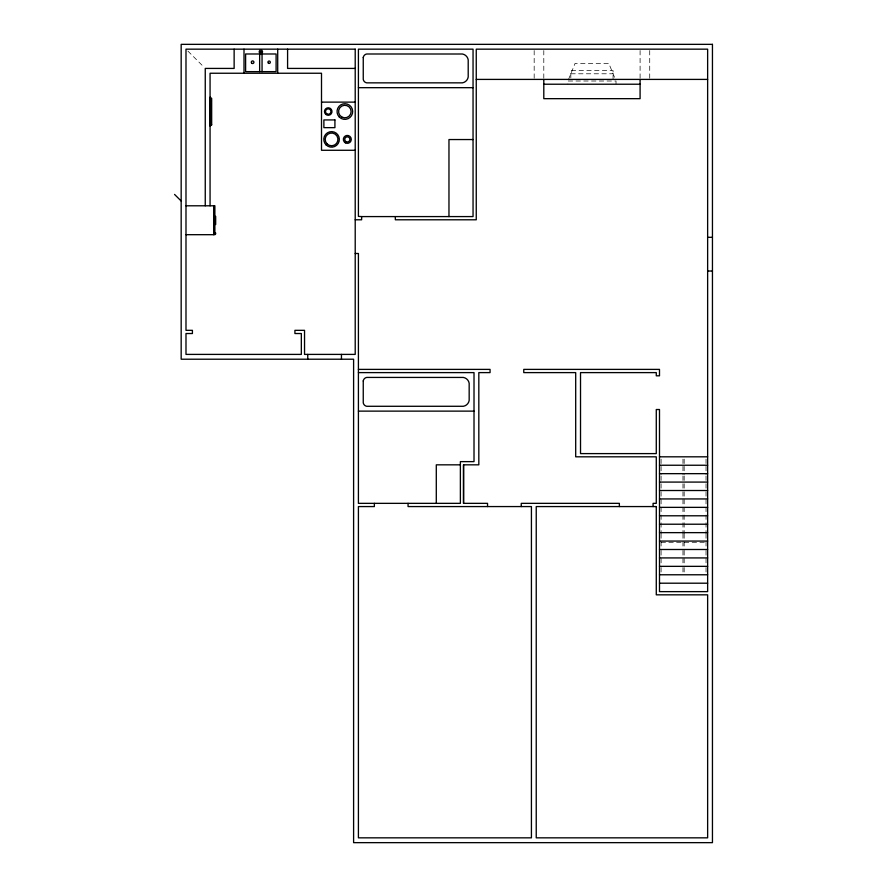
<?xml version="1.0" encoding="UTF-8"?>
<svg xmlns="http://www.w3.org/2000/svg" width="887" height="887" viewBox="0 0 887 887"><rect width="100%" height="100%" fill="white"/><g stroke="black" fill="none" stroke-linecap="round" stroke-linejoin="round"><path stroke-width="0.67" stroke-dasharray="4.43 3.33" d="M568.367 79.808L575.098 63.354L608.804 63.354L615.534 79.808M570.829 73.787L613.061 73.787M661.092 542.279L706.03 542.279M187.911 51.091L204.287 67.456M706.03 459.133L706.03 464.034M706.03 466.374L706.03 474.612M706.03 475.986L706.03 491.076M706.03 491.72L706.03 533.608M706.03 533.852L706.03 550.073M706.03 550.694L706.03 566.538M706.03 567.547L706.03 573.567M684.165 459.133L684.165 463.968M684.165 466.374L684.165 474.612M684.165 475.986L684.165 491.076M684.165 491.72L684.165 533.608M684.165 533.852L684.165 550.073M684.165 550.694L684.165 566.538M684.165 567.547L684.165 574.776M682.968 459.133L682.968 463.968M682.968 466.374L682.968 474.612M682.968 475.986L682.968 491.076M682.968 491.72L682.968 533.608M682.968 533.852L682.968 550.073M682.968 550.694L682.968 566.538M682.968 567.547L682.968 574.776M661.092 459.133L661.092 464.034M661.092 466.374L661.092 474.612M661.092 475.986L661.092 491.076M661.092 491.72L661.092 533.608M661.092 533.852L661.092 550.073M661.092 550.694L661.092 566.538M661.092 567.547L661.092 573.567M649.727 50.537L649.727 79.409M640.092 50.537L640.092 78.034M616.021 84.221L616.021 81.016L567.868 81.016L567.868 84.221M613.061 79.808L613.061 70.583L570.829 70.583L570.829 79.808M543.798 50.537L543.798 78.034M534.174 50.537L534.174 79.409"/><path stroke-width="1.33" d="M214.199 219.521L214.244 220.32M355.21 68.421L287.588 68.421L287.588 49.162M476.252 79.409L707.638 79.409M543.798 84.221L640.092 84.221M358.415 87.68L473.048 87.68M210.363 98.39L210.363 124.867M321.504 102.127L355.21 102.127M473.048 139.547L448.966 139.547L448.966 216.583M355.21 150.28L321.504 150.28L321.504 73.244L210.064 73.244L210.064 205.795M185.993 205.795L214.876 205.795L214.876 234.689L185.993 234.689M214.876 216.406L213.678 216.406L215.674 216.406L215.674 224.478L213.678 224.478M361.63 216.583L473.048 216.583L473.048 49.162L358.415 49.162L358.415 216.384L361.63 216.583L361.63 219.788L355.21 219.788M213.678 219.411L214.876 219.411M213.678 221.462L214.876 221.462M214.876 233.081L215.674 233.081L215.674 233.88L214.876 233.88M707.638 237.317L712.449 237.317M355.21 253.494L358.415 253.494L358.415 503.35L460.375 503.35L460.375 461.628L474.013 461.628L474.013 372.607L358.415 372.607M707.638 271.023L712.449 271.023M358.415 369.391L490.067 369.391L490.067 372.607L478.825 372.607L478.825 464.832L463.502 464.832L463.502 503.35L487.54 503.35L487.54 506.566M358.415 411.124L474.013 411.124M659.496 456.816L707.638 456.816M460.375 464.832L436.293 464.832L436.293 503.35M659.496 465.243L707.638 465.243M659.496 473.658L707.638 473.658M659.496 482.084L707.638 482.084M659.496 490.511L707.638 490.511M659.496 498.937L707.638 498.937M659.496 507.364L707.638 507.364M659.496 515.79L707.638 515.79M659.496 524.217L707.638 524.217M659.496 532.643L707.638 532.643M659.496 541.07L707.638 541.07M659.496 549.496L707.638 549.496M659.496 557.923L707.638 557.923M659.496 566.349L707.638 566.349M659.496 574.776L707.638 574.776M659.496 583.202L707.638 583.202M214.244 220.497L214.188 221.395M174.551 194.419L181.17 201.005M653.076 506.566L653.076 503.35L656.28 503.35L656.28 456.816L575.696 456.816L575.696 372.607L523.762 372.607L523.762 369.391L659.496 369.391L659.496 375.811L656.28 375.811L656.28 372.607L580.519 372.607L580.519 453.601L656.28 453.601L656.28 409.517L659.496 409.517L659.496 591.629L707.638 591.629L707.638 49.162L476.252 49.162L476.252 219.788L395.336 219.788L395.336 216.583M640.092 79.409L640.092 98.668L543.798 98.668L543.798 79.409M619.37 506.566L619.37 503.35L521.246 503.35L521.246 506.566M463.579 464.832L463.579 503.35M408.064 503.35L408.064 506.566L531.424 506.566L531.424 837.838L358.415 837.838L358.415 506.566L374.358 506.566L374.358 503.35M341.451 354.401L341.451 359.213M307.756 354.401L307.756 359.213M277.709 49.162L277.709 73.244M262.053 71.636L262.053 53.985L276.101 53.985L276.101 71.636L245.61 71.636L245.61 53.985L259.647 53.985L259.647 71.636M244.003 49.162L244.003 73.244M234.135 49.162L234.135 68.421L205.252 68.421L205.252 205.795M215.275 233.081L215.275 233.88M213.678 205.795L213.678 234.689M260.312 53.342A1.652 1.652 0 0 1 259.603 50.725A1.652 1.652 0 0 1 262.308 50.947A1.652 1.652 0 0 1 261.166 53.408M363.249 57.489L363.249 79.364A4.258 4.258 0 0 0 366.741 82.857L462.393 82.846A7.096 7.096 0 0 0 468.203 77.025L468.203 59.817A7.096 7.096 0 0 0 462.393 54.007L366.741 53.996A4.258 4.258 0 0 0 363.249 57.489M363.249 380.922L363.249 402.798A4.258 4.258 0 0 0 366.741 406.29L463.358 406.279A7.096 7.096 0 0 0 469.168 400.469L469.168 383.262A7.096 7.096 0 0 0 463.358 377.441L366.741 377.43A4.258 4.258 0 0 0 363.249 380.922M260.501 51.646L261.255 51.923L260.501 51.646M211.671 124.867L210.064 126.076L210.064 97.182L211.671 98.39L211.671 124.867M712.449 44.35L181.17 44.35L181.17 359.213L353.603 359.213L353.603 842.65L712.449 842.65L712.449 44.35M355.21 49.162L185.993 49.162L185.993 330.33L192.412 330.33L192.412 333.534L185.993 333.534L185.993 354.401L301.336 354.401L301.336 333.534L294.916 333.534L294.916 330.33L304.54 330.33L304.54 354.401L355.21 354.401L355.21 49.162M261.676 51.779L260.068 51.779L260.068 54.395L261.676 54.395L261.676 51.779M334.92 119.933L323.877 119.933L323.877 127.65L334.92 127.65L334.92 119.933M656.28 506.566L536.236 506.566L536.236 837.838L707.638 837.838L707.638 594.833L656.28 594.833L656.28 506.566M251.952 63.365A1.308 1.308 0 0 0 253.915 62.234A1.308 1.308 0 0 0 251.952 61.103A1.308 1.308 0 0 0 251.952 63.365M268.517 63.276A1.209 1.209 0 0 0 270.324 62.234A1.209 1.209 0 0 0 268.517 61.192A1.209 1.209 0 0 0 268.517 63.276M339.333 117.073A7.828 7.828 0 0 0 352.427 113.569A7.828 7.828 0 0 0 342.837 103.99A7.828 7.828 0 0 0 339.333 117.073M326.072 144.891A7.772 7.772 0 0 0 339.078 141.399A7.772 7.772 0 0 0 329.554 131.886A7.772 7.772 0 0 0 326.072 144.891M345.342 142.818A3.958 3.958 0 0 0 351.285 139.392A3.958 3.958 0 0 0 345.342 135.955A3.958 3.958 0 0 0 345.342 142.818M341.728 116.973A6.264 6.264 0 0 0 351.13 111.54A6.264 6.264 0 0 0 341.728 106.107A6.264 6.264 0 0 0 341.728 116.973M327.048 143.905A6.386 6.386 0 0 0 337.736 141.044A6.386 6.386 0 0 0 329.92 133.227A6.386 6.386 0 0 0 327.048 143.905M326.682 113.747A2.694 2.694 0 0 0 330.918 111.784A2.694 2.694 0 0 0 327.103 109.09A2.694 2.694 0 0 0 326.682 113.747M346.052 141.61A2.561 2.561 0 0 0 349.888 139.392A2.561 2.561 0 0 0 346.052 137.175A2.561 2.561 0 0 0 346.052 141.61M325.695 114.312A3.759 3.759 0 0 0 331.904 112.35A3.759 3.759 0 0 0 327.103 107.959A3.759 3.759 0 0 0 325.695 114.312"/></g></svg>
